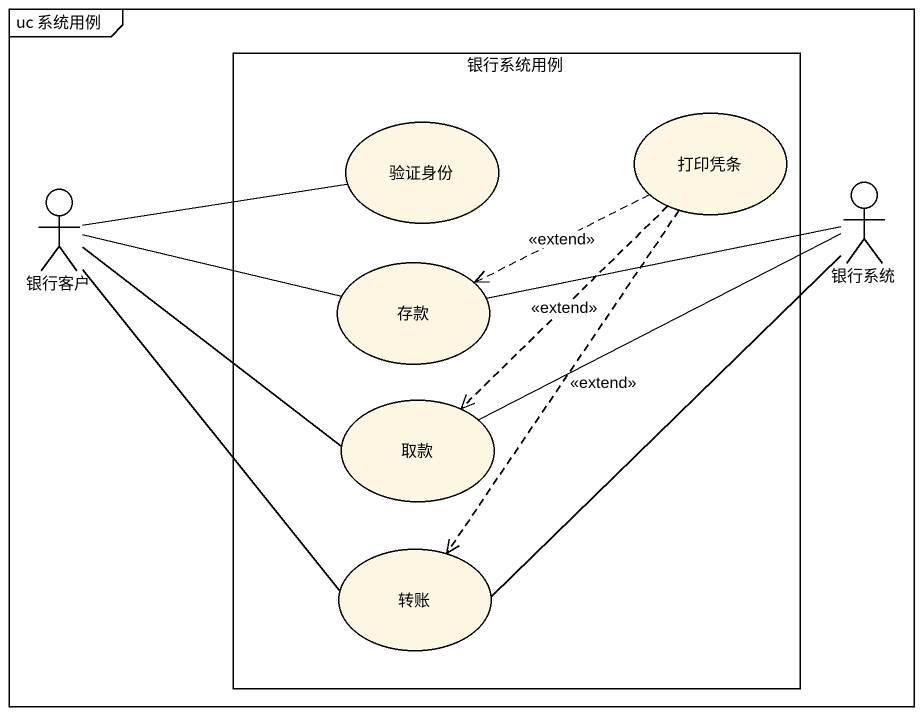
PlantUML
@startuml
mainframe uc 系统用例
rectangle 银行系统用例 {
  usecase 验证身份
  usecase 打印凭条
  usecase 存款
  usecase 取款
  usecase 转账
}
actor 银行客户
actor 银行系统
打印凭条 .left.> 存款 : <<extend>>
打印凭条 ..> 取款 : <<extend>>
打印凭条 ..> 转账 : <<extend>>
银行客户 -right- 验证身份
银行客户 -right- 存款
银行客户 -right- 取款
银行客户 -- 转账
存款 -right- 银行系统
取款 -right- 银行系统
转账 -up- 银行系统
@enduml
